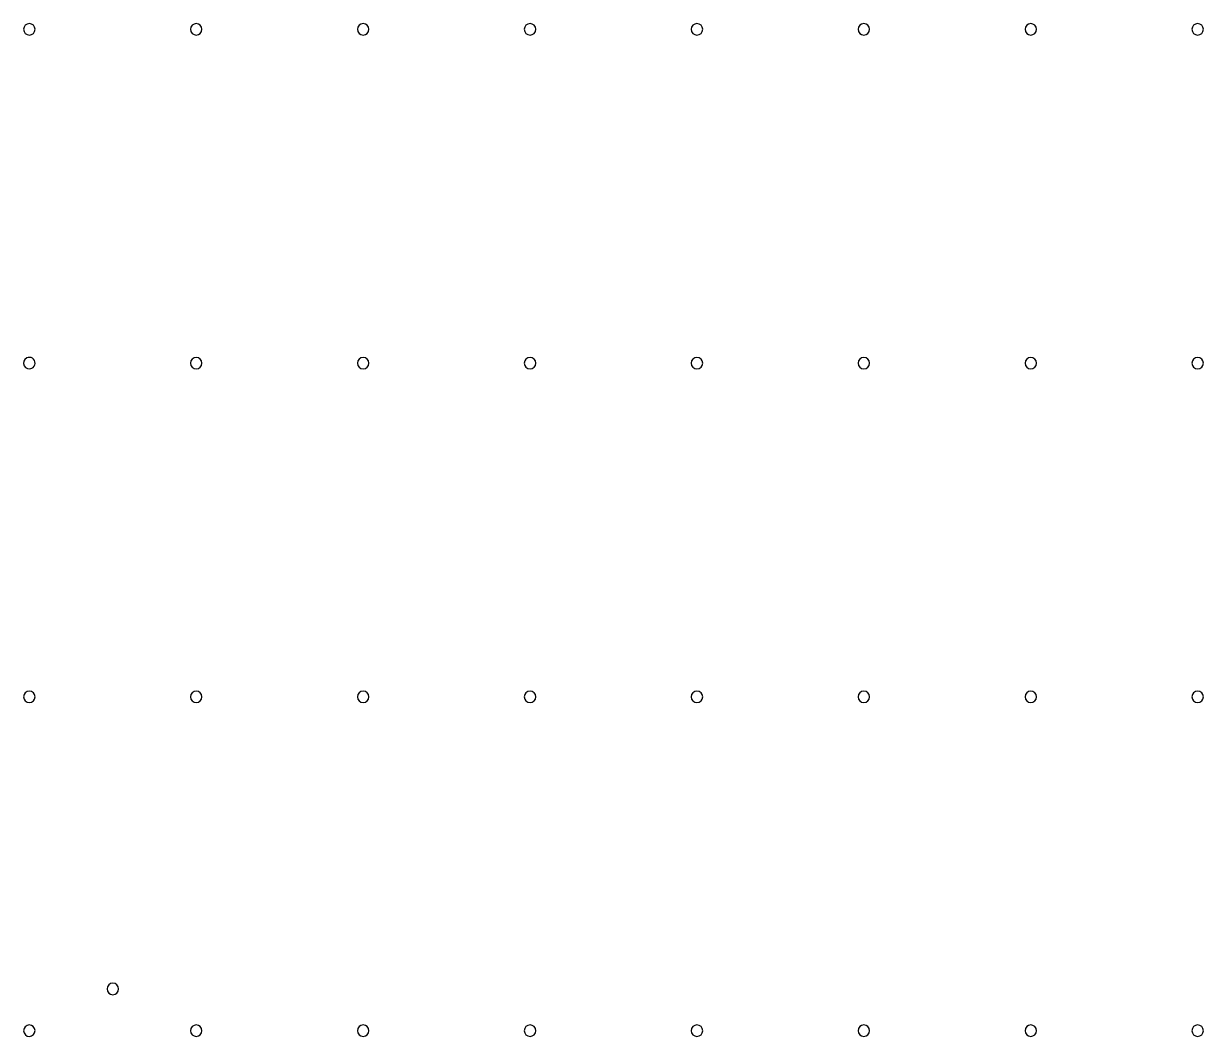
# Model space of a CAD drawing. Extents: x -149 to -36, y -36 to 61.
import ezdxf

# ---------------------------------------------------------------- set-up
doc = ezdxf.new("R2010")
doc.units = 0

msp = doc.modelspace()

# ---------------------------------------------------------------- linework, layer by layer
at = {"layer": '1', "color": 1}
for centre, start, end in [((-148.5, 60.75), 0, 180), ((-132.5, 60.75), 0, 180), ((-116.5, 60.75), 0, 180), ((-100.5, 60.75), 0, 180), ((-84.5, 60.75), 0, 180), ((-68.5, 60.75), 0, 180), ((-52.5, 60.75), 0, 180), ((-36.5, 60.75), 0, 180), ((-148.5, 60.75), 180, 0), ((-132.5, 60.75), 180, 0), ((-116.5, 60.75), 180, 0), ((-100.5, 60.75), 180, 0), ((-84.5, 60.75), 180, 0), ((-68.5, 60.75), 180, 0), ((-52.5, 60.75), 180, 0), ((-36.5, 60.75), 180, 0), ((-148.5, 28.75), 116.5654, -63.4346), ((-148.5, 28.75), -63.4346, 116.5654), ((-132.5, 28.75), 0, 180), ((-132.5, 28.75), 180, 0), ((-116.5, 28.75), 0, 180), ((-116.5, 28.75), 180, 0), ((-100.5, 28.75), 0, 180), ((-100.5, 28.75), 180, 0), ((-84.5, 28.75), 0, 180), ((-84.5, 28.75), 180, 0), ((-68.5, 28.75), 0, 180), ((-68.5, 28.75), 180, 0), ((-52.5, 28.75), 0, 180), ((-52.5, 28.75), 180, 0), ((-36.5, 28.75), 0, 180), ((-36.5, 28.75), 180, 0), ((-148.5, -3.25), 0, 180), ((-148.5, -3.25), 180, 0), ((-132.5, -3.25), 0, 180), ((-132.5, -3.25), 180, 0), ((-116.5, -3.25), 0, 180), ((-116.5, -3.25), 180, 0), ((-100.5, -3.25), 0, 180), ((-100.5, -3.25), 180, 0), ((-84.5, -3.25), 0, 180), ((-84.5, -3.25), 180, 0), ((-68.5, -3.25), 0, 180), ((-68.5, -3.25), 180, 0), ((-52.5, -3.25), 0, 180), ((-52.5, -3.25), 180, 0), ((-36.5, -3.25), 0, 180), ((-36.5, -3.25), 180, 0), ((-140.5, -31.25), 90, -90), ((-140.5, -31.25), -90, 90), ((-148.5, -35.25), 23.3281, -156.6719), ((-148.5, -35.25), -156.6719, 23.3281), ((-132.5, -35.25), 90, -90), ((-132.5, -35.25), -90, 90), ((-116.5, -35.25), 0, 180), ((-100.5, -35.25), 0, 180), ((-84.5, -35.25), 0, 180), ((-68.5, -35.25), 0, 180), ((-52.5, -35.25), 0, 180), ((-36.5, -35.25), 0, 180), ((-116.5, -35.25), 180, 0), ((-100.5, -35.25), 180, 0), ((-84.5, -35.25), 180, 0), ((-68.5, -35.25), 180, 0), ((-52.5, -35.25), 180, 0), ((-36.5, -35.25), 180, 0)]:
    msp.add_arc(centre, 0.55, start, end, dxfattribs=at)

doc.saveas('drawing.dxf')
